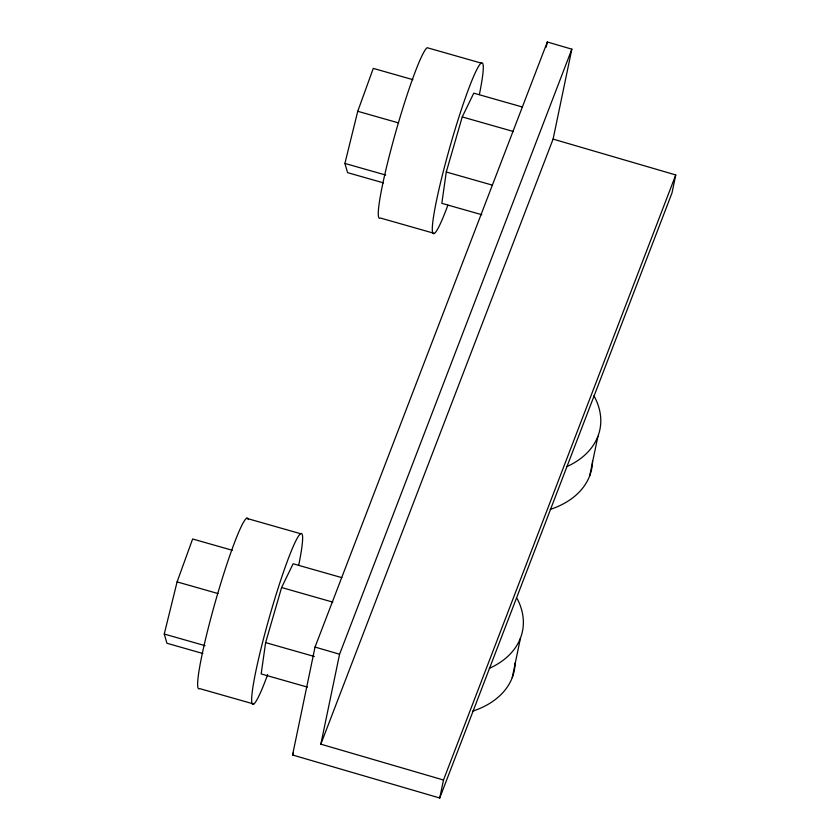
<?xml version="1.0" encoding="UTF-8"?>
<svg xmlns="http://www.w3.org/2000/svg" width="840" height="840" viewBox="0 0 840 840"><rect width="100%" height="100%" fill="white"/><g stroke="black" fill="none" stroke-linecap="round" stroke-linejoin="round"><path stroke-width="1.26" d="M341.838 577.647L293.118 563.776L281.6 587.528L265.618 642.611L261.166 673.932L307.387 687.099M522.49 107.037L473.771 93.167L462.242 116.928L446.271 172.001L441.819 203.333L481.793 214.715M675.749 174.951L672 192.938L439.74 798L292.562 754.992L315.042 647.062L547.312 42L571.841 49.172L553.098 139.104L320.838 744.167L443.489 780.014L675.749 174.951L553.098 139.104M320.838 744.167L339.57 654.234L571.841 49.172M546.242 47.135L547.312 42M439.74 798L443.489 780.014M512.243 677.618L520.485 638.043M589.659 475.923L597.912 436.359M202.839 653.489L166.94 643.262L164.252 634.043L177.093 581.9L192.633 538.986L232.25 550.263M383.492 182.879L347.592 172.652L344.904 163.433L357.745 111.29L373.286 68.376L412.892 79.664M292.562 754.992L293.496 752.535M481.215 63.095L427.182 47.702A88.767 7.928 -74.1 0 0 393.708 139.335A88.767 7.928 -74.1 0 0 380.342 218.012L434.375 233.394M462.242 116.928L513.461 131.513M357.745 111.29L398.591 122.924M446.271 172.001L492.481 185.167M344.904 163.433L385.749 175.066M246.53 518.312L300.562 533.705M281.6 587.528L332.808 602.123M177.093 581.9L217.948 593.534M265.618 642.611L314.339 656.492M164.252 634.043L205.097 645.676M253.722 704.004L199.689 688.611A88.767 7.928 -74.1 0 1 216.206 598.773A88.767 7.928 -74.1 0 1 248.335 519.54M315.042 647.062L339.57 654.234M447.878 205.16A88.767 7.928 -74.1 0 1 434.889 208.761A88.767 7.928 -74.1 0 1 470.18 84.83A88.767 7.928 -74.1 0 1 479.367 94.552M593.953 395.808A88.767 61.919 11.8 0 1 566.759 466.651M592.536 461.265A88.767 61.919 11.8 0 1 550.221 509.407M517.156 598.647A88.767 61.919 11.8 0 1 489.342 668.336M515.12 662.96A88.767 61.919 11.8 0 1 472.794 711.102M267.697 674.478A88.767 7.928 -74.1 0 1 254.09 680.169A88.767 7.928 -74.1 0 1 289.391 555.817A88.767 7.928 -74.1 0 1 298.715 565.163"/></g></svg>
